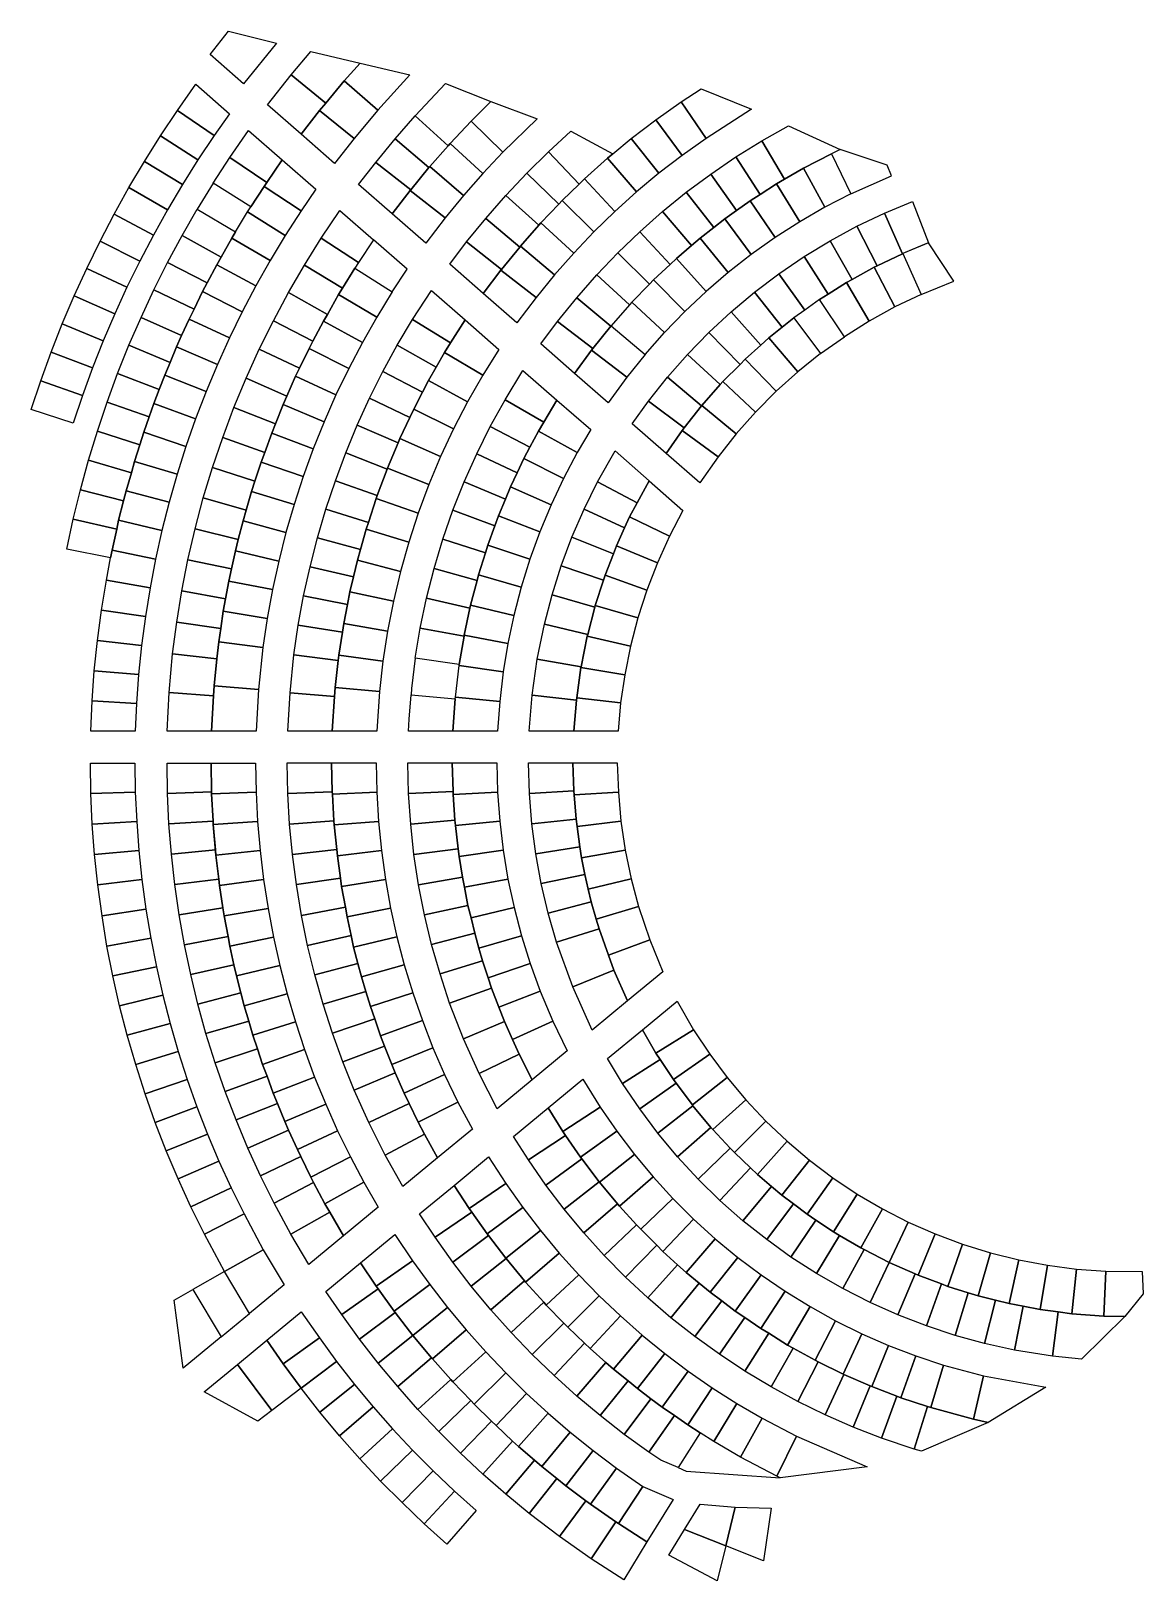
# Model space of a CAD drawing. Header units: millimetres. Extents: x -1116 to -240, y 1184 to 2405.
import ezdxf

# ---------------------------------------------------------------- set-up
doc = ezdxf.new("R2010")
doc.units = ezdxf.units.MM
doc.layers.add('Участки_зона_Ж_1_1_18_08_034001_2518', color=18, linetype='Continuous', true_color=0x000000)

msp = doc.modelspace()

# ---------------------------------------------------------------- linework, layer by layer
at = {"layer": 'Участки_зона_Ж_1_1_18_08_034001_2518'}
for points in [[(-974.7, 2386.1), (-960.1, 2404.6), (-922.5, 2395.1), (-948.3, 2363)], [(-910.8, 2370.1), (-895.3, 2388.5), (-856.6, 2379.3), (-869.1, 2365.3), (-883.6, 2347.9)], [(-929.5, 2346.5), (-910.8, 2370.1), (-883.6, 2347.9), (-888.6, 2341.9), (-903.1, 2323.4)], [(-869.1, 2365.3), (-856.6, 2379.3), (-817.4, 2370), (-842.6, 2342.3)], [(-1000.5, 2342.1), (-986, 2362.7), (-959.5, 2339.5), (-971.6, 2322.3)], [(-888.6, 2341.9), (-883.6, 2347.9), (-869.1, 2365.3), (-842.6, 2342.3), (-861.3, 2320)], [(-813.3, 2337.8), (-789.4, 2363.4), (-753.8, 2349), (-769.2, 2333.6), (-785.8, 2316), (-787.3, 2314.3)], [(-603.9, 2348.9), (-588.1, 2359.1), (-548.4, 2343.2), (-584.2, 2319.9)], [(-769.2, 2333.6), (-753.8, 2349), (-717.1, 2335.5), (-744.2, 2309.2)], [(-603, 2306.6), (-623.8, 2334.8), (-603.9, 2348.9), (-584.2, 2319.9)], [(-1013.7, 2322.2), (-1000.5, 2342.1), (-971.6, 2322.3), (-984.3, 2303.2)], [(-903.1, 2323.4), (-888.6, 2341.9), (-861.3, 2320), (-876.7, 2300.3)], [(-829.1, 2319.7), (-813.3, 2337.8), (-787.3, 2314.3), (-801.8, 2297.8), (-802.4, 2297.1)], [(-785.8, 2316), (-769.2, 2333.6), (-744.2, 2309.2), (-759.9, 2292.4)], [(-643.1, 2319.9), (-623.8, 2334.8), (-603, 2306.6), (-621.3, 2292.6)], [(-1026.4, 2301.9), (-1013.7, 2322.2), (-984.3, 2303.2), (-996.5, 2283.7)], [(-959.2, 2304.9), (-944.4, 2326.3), (-917.9, 2303.1), (-930.1, 2285.3)], [(-844.3, 2301.2), (-829.1, 2319.7), (-802.4, 2297.1), (-816.8, 2279.5)], [(-708.2, 2309.5), (-690.6, 2325.8), (-657.6, 2307.9), (-661.8, 2304.4), (-680, 2288.1), (-684.1, 2284.1)], [(-661.8, 2304.4), (-657.6, 2307.9), (-643.1, 2319.9), (-621.3, 2292.6), (-639, 2277.9)], [(-540.3, 2318.1), (-519.4, 2329.9), (-478.7, 2311.2), (-485.5, 2308), (-507.4, 2296.6), (-522.4, 2287.9)], [(-801.8, 2297.8), (-787.3, 2314.3), (-785.8, 2316), (-759.9, 2292.4), (-775.1, 2275.1)], [(-725.3, 2292.7), (-708.2, 2309.5), (-684.1, 2284.1), (-697.4, 2271.1), (-700.2, 2268.2)], [(-560.7, 2305.5), (-540.3, 2318.1), (-522.4, 2287.9), (-528.7, 2284.3), (-541.6, 2276)], [(-490.6, 2265.9), (-507.4, 2296.6), (-485.5, 2308), (-470.2, 2276.5)], [(-470.2, 2276.5), (-438.3, 2290.7), (-441.6, 2299), (-478.7, 2311.2), (-485.5, 2308)], [(-1038.6, 2281.3), (-1026.4, 2301.9), (-996.5, 2283.7), (-1008.2, 2263.9)], [(-972.3, 2284.8), (-959.2, 2304.9), (-930.1, 2285.3), (-932.2, 2282.3), (-942.7, 2266.1)], [(-932.2, 2282.3), (-930.1, 2285.3), (-917.9, 2303.1), (-891.4, 2280), (-903.1, 2263)], [(-857.8, 2283.8), (-844.3, 2301.2), (-816.8, 2279.5), (-817.1, 2279.1), (-831.4, 2260.6)], [(-817.1, 2279.1), (-816.8, 2279.5), (-802.4, 2297.1), (-801.8, 2297.8), (-775.1, 2275.1), (-789.7, 2257.4)], [(-680, 2288.1), (-661.8, 2304.4), (-639, 2277.9), (-656.1, 2262.5)], [(-580.6, 2292), (-560.7, 2305.5), (-541.6, 2276), (-549.4, 2271), (-560.2, 2263.4)], [(-528.7, 2284.3), (-522.4, 2287.9), (-507.4, 2296.6), (-490.6, 2265.9), (-510.5, 2254.4)], [(-972.3, 2284.8), (-984.9, 2264.3), (-954.7, 2246.4), (-945.2, 2262.2), (-942.7, 2266.1)], [(-741.8, 2275.2), (-725.3, 2292.7), (-700.2, 2268.2), (-714.2, 2253.5), (-715.9, 2251.6)], [(-697.4, 2271.1), (-684.1, 2284.1), (-680, 2288.1), (-656.1, 2262.5), (-672.6, 2246.5)], [(-599.8, 2277.7), (-580.6, 2292), (-560.2, 2263.4), (-569.5, 2256.8), (-578.2, 2249.9)], [(-549.4, 2271), (-541.6, 2276), (-528.7, 2284.3), (-510.5, 2254.4), (-529.8, 2242)], [(-1050.2, 2260.4), (-1038.6, 2281.3), (-1008.2, 2263.9), (-1019.4, 2243.8)], [(-945.2, 2262.2), (-942.7, 2266.1), (-932.2, 2282.3), (-903.1, 2263), (-915.5, 2243.6)], [(-831.4, 2260.6), (-817.1, 2279.1), (-789.7, 2257.4), (-804.9, 2237.5)], [(-757.6, 2257.1), (-741.8, 2275.2), (-715.9, 2251.6), (-730.3, 2235.2), (-730.9, 2234.5)], [(-714.2, 2253.5), (-700.2, 2268.2), (-697.4, 2271.1), (-672.6, 2246.5), (-688.4, 2229.8)], [(-618.5, 2262.5), (-599.8, 2277.7), (-578.2, 2249.9), (-588.9, 2241.6), (-595.7, 2235.7)], [(-569.5, 2256.8), (-560.2, 2263.4), (-549.4, 2271), (-529.8, 2242), (-548.6, 2228.7)], [(-443.8, 2261.2), (-421.7, 2270.4), (-409.1, 2237.9), (-412.4, 2236.5), (-429.2, 2229.4), (-429.6, 2229.2)], [(-1061.3, 2239.2), (-1050.2, 2260.4), (-1019.4, 2243.8), (-1030.1, 2223.4)], [(-996.8, 2243.5), (-984.9, 2264.3), (-954.7, 2246.4), (-957.6, 2241.6), (-966.1, 2226.5)], [(-957.6, 2241.6), (-954.7, 2246.4), (-945.2, 2262.2), (-915.5, 2243.6), (-927.4, 2223.9)], [(-887.3, 2241.5), (-872.5, 2263.4), (-846, 2240.2), (-857.8, 2222.4)], [(-636.4, 2246.6), (-618.5, 2262.5), (-595.7, 2235.7), (-607.6, 2225.6), (-612.6, 2220.8)], [(-449.6, 2219.6), (-465.5, 2250.9), (-443.8, 2261.2), (-429.6, 2229.2)], [(-772.8, 2238.5), (-757.6, 2257.1), (-730.9, 2234.5), (-745.2, 2216.9)], [(-730.3, 2235.2), (-715.9, 2251.6), (-714.2, 2253.5), (-688.4, 2229.8), (-703.6, 2212.6)], [(-653.7, 2230), (-636.4, 2246.6), (-612.6, 2220.8), (-625.5, 2208.7), (-628.8, 2205.2)], [(-588.9, 2241.6), (-578.2, 2249.9), (-569.5, 2256.8), (-548.6, 2228.7), (-566.7, 2214.5)], [(-486.6, 2239.5), (-465.5, 2250.9), (-449.6, 2219.6), (-451.8, 2218.6), (-469.2, 2209)], [(-1071.8, 2217.7), (-1061.3, 2239.2), (-1030.1, 2223.4), (-1040.2, 2202.8)], [(-1008.2, 2222.3), (-996.8, 2243.5), (-966.1, 2226.5), (-969.4, 2220.6), (-977, 2206.2)], [(-969.4, 2220.6), (-966.1, 2226.5), (-957.6, 2241.6), (-927.4, 2223.9), (-938.7, 2203.9)], [(-900.5, 2220.2), (-887.3, 2241.5), (-857.8, 2222.4), (-860.8, 2217.9), (-870.5, 2202.1), (-900.5, 2220.2)], [(-831.3, 2199.1), (-819.5, 2217), (-846, 2240.2), (-857.8, 2222.4), (-860.8, 2217.9)], [(-786, 2221), (-772.8, 2238.5), (-745.2, 2216.9), (-745.7, 2216.3), (-759.6, 2197.9)], [(-745.7, 2216.3), (-745.2, 2216.9), (-730.9, 2234.5), (-730.3, 2235.2), (-703.6, 2212.6), (-718.1, 2194.7)], [(-607.6, 2225.6), (-595.7, 2235.7), (-588.9, 2241.6), (-566.7, 2214.5), (-584.2, 2199.5)], [(-507.1, 2227), (-486.6, 2239.5), (-469.2, 2209), (-473.7, 2206.5), (-488.1, 2197.4)], [(-414.9, 2197.2), (-389.1, 2207.5), (-409.1, 2237.9), (-429.2, 2229.4)], [(-1018.9, 2200.9), (-1008.2, 2222.3), (-977, 2206.2), (-980.6, 2199.4), (-987.3, 2185.6)], [(-670.3, 2212.6), (-653.7, 2230), (-628.8, 2205.2), (-642.6, 2191), (-644.4, 2189)], [(-600.9, 2183.8), (-625.5, 2208.7), (-612.6, 2220.8), (-607.6, 2225.6), (-584.2, 2199.5)], [(-527, 2213.5), (-507.1, 2227), (-488.1, 2197.4), (-494.9, 2193.2), (-506.5, 2184.9)], [(-451.8, 2218.6), (-449.6, 2219.6), (-429.6, 2229.2), (-429.2, 2229.4), (-414.9, 2197.2), (-435.7, 2187.3)], [(-1081.8, 2196), (-1071.8, 2217.7), (-1040.2, 2202.8), (-1049.7, 2181.8)], [(-980.6, 2199.4), (-977, 2206.2), (-969.4, 2220.6), (-938.7, 2203.9), (-949.4, 2183.5)], [(-913.1, 2198.6), (-900.5, 2220.2), (-870.5, 2202.1), (-873.5, 2197.2), (-882.4, 2181.5)], [(-873.5, 2197.2), (-870.5, 2202.1), (-860.8, 2217.9), (-831.3, 2199.1), (-843.4, 2179.4)], [(-759.6, 2197.9), (-745.7, 2216.3), (-718.1, 2194.7), (-733.1, 2174.7)], [(-686.1, 2194.6), (-670.3, 2212.6), (-644.4, 2189), (-658.9, 2172.5), (-659.3, 2172.1)], [(-546.1, 2199), (-527, 2213.5), (-506.5, 2184.9), (-515.2, 2178.7), (-524.2, 2171.5)], [(-473.7, 2206.5), (-469.2, 2209), (-451.8, 2218.6), (-435.7, 2187.3), (-455.8, 2176.2)], [(-1029.1, 2179.1), (-1018.9, 2200.9), (-987.3, 2185.6), (-991.2, 2177.8), (-997.1, 2164.8)], [(-991.2, 2177.8), (-987.3, 2185.6), (-980.6, 2199.4), (-949.4, 2183.5), (-959.5, 2162.9)], [(-913.1, 2198.6), (-882.4, 2181.5), (-885.5, 2176.1), (-893.7, 2160.4), (-924.9, 2176.5)], [(-885.5, 2176.1), (-882.4, 2181.5), (-873.5, 2197.2), (-843.4, 2179.4), (-854.8, 2159.3)], [(-815.3, 2177.5), (-800.5, 2200.4), (-773.9, 2177.2), (-785.4, 2159)], [(-616.9, 2167.2), (-642.6, 2191), (-628.8, 2205.2), (-625.5, 2208.7), (-600.9, 2183.8)], [(-564.5, 2183.6), (-546.1, 2199), (-524.2, 2171.5), (-534.8, 2163.1), (-541.2, 2157.3)], [(-494.9, 2193.2), (-488.1, 2197.4), (-473.7, 2206.5), (-455.8, 2176.2), (-475.3, 2163.9)], [(-1091.1, 2173.9), (-1081.8, 2196), (-1049.7, 2181.8), (-1058.8, 2160.7)], [(-701.1, 2175.9), (-686.1, 2194.6), (-659.3, 2172.1), (-673.4, 2154.5)], [(-632.1, 2150), (-616.9, 2167.2), (-642.6, 2191), (-644.4, 2189), (-658.9, 2172.5)], [(-494.1, 2150.6), (-475.3, 2163.9), (-494.9, 2193.2), (-506.5, 2184.9), (-515.2, 2178.7)], [(-1099.9, 2151.7), (-1091.1, 2173.9), (-1058.8, 2160.7), (-1067.2, 2139.3)], [(-1038.6, 2157.1), (-1029.1, 2179.1), (-997.1, 2164.8), (-1001.1, 2155.9), (-1006.2, 2143.6)], [(-1001.1, 2155.9), (-997.1, 2164.8), (-991.2, 2177.8), (-959.5, 2162.9), (-969, 2141.9)], [(-924.9, 2176.5), (-893.7, 2160.4), (-896.8, 2154.6), (-904.3, 2139), (-936, 2154)], [(-896.8, 2154.6), (-893.7, 2160.4), (-885.5, 2176.1), (-854.8, 2159.3), (-865.5, 2138.8)], [(-827.3, 2157.3), (-815.3, 2177.5), (-785.4, 2159), (-790.1, 2151.5), (-796.8, 2139.9)], [(-760.1, 2133.6), (-790.1, 2151.5), (-785.4, 2159), (-773.9, 2177.2), (-747.4, 2153.9)], [(-714.2, 2158.2), (-701.1, 2175.9), (-673.4, 2154.5), (-674.3, 2153.3), (-687.7, 2135)], [(-582.1, 2167.2), (-564.5, 2183.6), (-541.2, 2157.3), (-553.4, 2146.3), (-557.5, 2142.1)], [(-534.8, 2163.1), (-524.2, 2171.5), (-515.2, 2178.7), (-494.1, 2150.6), (-512, 2136.3)], [(-674.3, 2153.3), (-673.4, 2154.5), (-659.3, 2172.1), (-658.9, 2172.5), (-632.1, 2150), (-646.5, 2132)], [(-598.8, 2150), (-582.1, 2167.2), (-557.5, 2142.1), (-571, 2128.6), (-573, 2126.2)], [(-553.4, 2146.3), (-541.2, 2157.3), (-534.8, 2163.1), (-512, 2136.3), (-529.1, 2120.9)], [(-1108.1, 2129.2), (-1099.9, 2151.7), (-1067.2, 2139.3), (-1075.1, 2117.7)], [(-1047.5, 2134.8), (-1038.6, 2157.1), (-1006.2, 2143.6), (-1010.3, 2133.7), (-1014.7, 2122.3)], [(-1010.3, 2133.7), (-1006.2, 2143.6), (-1001.1, 2155.9), (-969, 2141.9), (-977.8, 2120.7)], [(-936, 2154), (-904.3, 2139), (-907.4, 2132.7), (-914.2, 2117.2), (-946.4, 2131.2)], [(-896.8, 2154.6), (-865.5, 2138.8), (-875.6, 2118), (-907.4, 2132.7), (-904.3, 2139)], [(-838.6, 2136.6), (-827.3, 2157.3), (-796.8, 2139.9), (-802.7, 2129.4), (-807.5, 2120.3)], [(-802.7, 2129.4), (-796.8, 2139.9), (-790.1, 2151.5), (-760.1, 2133.6), (-772, 2112.7)], [(-661.2, 2111.8), (-687.7, 2135), (-674.3, 2153.3), (-646.5, 2132)], [(-614.6, 2132), (-598.8, 2150), (-573, 2126.2), (-587.5, 2109.8), (-587.7, 2109.5)], [(-838.6, 2136.6), (-807.5, 2120.3), (-814.4, 2106.9), (-817.4, 2100.4), (-849.1, 2115.6)], [(-742.4, 2114.3), (-728.4, 2137.3), (-701.7, 2114), (-712, 2096.6)], [(-545.4, 2104.6), (-529.1, 2120.9), (-553.4, 2146.3), (-557.5, 2142.1), (-571, 2128.6)], [(-1115.7, 2106.5), (-1108.1, 2129.2), (-1075.1, 2117.7), (-1082.4, 2095.9)], [(-1055.8, 2112.3), (-1047.5, 2134.8), (-1014.7, 2122.3), (-1018.9, 2111.3), (-1022.7, 2100.7)], [(-1018.9, 2111.3), (-1014.7, 2122.3), (-1010.3, 2133.7), (-977.8, 2120.7), (-986.1, 2099.2)], [(-946.4, 2131.2), (-914.2, 2117.2), (-917.2, 2110.5), (-923.3, 2095.2), (-956, 2108.1)], [(-907.4, 2132.7), (-875.6, 2118), (-884.9, 2096.9), (-917.2, 2110.5), (-914.2, 2117.2)], [(-802.7, 2129.4), (-772, 2112.7), (-783, 2091.4), (-814.4, 2106.9), (-807.5, 2120.3)], [(-629.5, 2113.1), (-614.6, 2132), (-587.7, 2109.5), (-601.5, 2092.1)], [(-587.5, 2109.8), (-573, 2126.2), (-571, 2128.6), (-545.4, 2104.6), (-560.6, 2087.3)], [(-1063.4, 2089.5), (-1055.8, 2112.3), (-1022.7, 2100.7), (-1026.9, 2088.6), (-1030, 2078.8)], [(-849.1, 2115.6), (-817.4, 2100.4), (-825.2, 2083.8), (-826.7, 2080.2), (-858.9, 2094.2)], [(-754.1, 2093.2), (-742.4, 2114.3), (-712, 2096.6), (-716.2, 2089.6), (-723, 2076.9)], [(-716.2, 2089.6), (-712, 2096.6), (-701.7, 2114), (-675, 2090.7), (-685.7, 2072.6)], [(-642.3, 2095.2), (-629.5, 2113.1), (-601.5, 2092.1), (-603, 2090.1), (-615.7, 2072)], [(-1026.9, 2088.6), (-1022.7, 2100.7), (-1018.9, 2111.3), (-986.1, 2099.2), (-993.7, 2077.5)], [(-956, 2108.1), (-923.3, 2095.2), (-926.2, 2088), (-931.7, 2072.8), (-964.8, 2084.6)], [(-917.2, 2110.5), (-884.9, 2096.9), (-893.5, 2075.5), (-926.2, 2088), (-923.3, 2095.2)], [(-814.4, 2106.9), (-783, 2091.4), (-793.2, 2069.6), (-825.2, 2083.8), (-817.4, 2100.4)], [(-603, 2090.1), (-601.5, 2092.1), (-587.7, 2109.5), (-587.5, 2109.8), (-560.6, 2087.3), (-574.8, 2069.3)], [(-1070.4, 2066.6), (-1063.4, 2089.5), (-1030, 2078.8), (-1034.2, 2065.7), (-1036.7, 2056.8)], [(-1034.2, 2065.7), (-1030, 2078.8), (-1026.9, 2088.6), (-993.7, 2077.5), (-1000.7, 2055.6)], [(-926.2, 2088), (-893.5, 2075.5), (-901.4, 2053.8), (-934.5, 2065.2), (-931.7, 2072.8)], [(-858.9, 2094.2), (-826.7, 2080.2), (-835, 2060.4), (-835.3, 2059.6), (-867.9, 2072.5)], [(-764.8, 2071.6), (-754.1, 2093.2), (-723, 2076.9), (-727.7, 2067.9), (-733, 2056.6)], [(-727.7, 2067.9), (-723, 2076.9), (-716.2, 2089.6), (-685.7, 2072.6), (-696.4, 2052.2)], [(-615.7, 2072), (-603, 2090.1), (-574.8, 2069.3), (-589.2, 2048.8)], [(-964.8, 2084.6), (-931.7, 2072.8), (-934.5, 2065.2), (-939.4, 2050.2), (-972.8, 2060.9)], [(-825.2, 2083.8), (-793.2, 2069.6), (-802.5, 2047.5), (-835, 2060.4), (-826.7, 2080.2)], [(-1076.7, 2043.4), (-1070.4, 2066.6), (-1036.7, 2056.8), (-1040.8, 2042.6), (-1042.8, 2034.6)], [(-1040.8, 2042.6), (-1036.7, 2056.8), (-1034.2, 2065.7), (-1000.7, 2055.6), (-1007, 2033.5)], [(-934.5, 2065.2), (-901.4, 2053.8), (-908.6, 2031.8), (-942, 2042.1), (-939.4, 2050.2)], [(-867.9, 2072.5), (-835.3, 2059.6), (-843.1, 2038.8), (-876.1, 2050.4)], [(-764.8, 2071.6), (-733, 2056.6), (-738.2, 2045.6), (-742.2, 2036), (-774.6, 2049.6)], [(-738.2, 2045.6), (-733, 2056.6), (-727.7, 2067.9), (-696.4, 2052.2), (-706.2, 2031.4)], [(-669.7, 2049.6), (-655.9, 2074), (-629.1, 2050.5), (-638.5, 2033.1)], [(-972.8, 2060.9), (-939.4, 2050.2), (-942, 2042.1), (-946.3, 2027.4), (-980.1, 2036.9)], [(-835, 2060.4), (-802.5, 2047.5), (-810.9, 2025), (-843.9, 2036.6), (-843.1, 2038.8), (-835.3, 2059.6)], [(-1082.4, 2020.1), (-1076.7, 2043.4), (-1042.8, 2034.6), (-1046.7, 2019.3), (-1048.2, 2012.3)], [(-1046.7, 2019.3), (-1042.8, 2034.6), (-1040.8, 2042.6), (-1007, 2033.5), (-1012.6, 2011.2)], [(-942, 2042.1), (-908.6, 2031.8), (-915, 2009.6), (-948.8, 2018.8), (-946.3, 2027.4)], [(-876.1, 2050.4), (-843.1, 2038.8), (-843.9, 2036.6), (-850.1, 2017.6), (-883.5, 2028.1)], [(-774.6, 2049.6), (-742.2, 2036), (-747.7, 2022.9), (-750.6, 2015), (-783.5, 2027.2)], [(-747.7, 2022.9), (-742.2, 2036), (-738.2, 2045.6), (-706.2, 2031.4), (-715.1, 2010.2)], [(-680.3, 2028), (-669.7, 2049.6), (-638.5, 2033.1), (-644.4, 2022.1), (-648.4, 2013.3)], [(-613, 2006.7), (-644.4, 2022.1), (-638.5, 2033.1), (-629.1, 2050.5), (-602.4, 2027.1)], [(-980.1, 2036.9), (-946.3, 2027.4), (-948.8, 2018.8), (-952.5, 2004.3), (-986.5, 2012.7)], [(-883.5, 2028.1), (-850.1, 2017.6), (-851.8, 2012.4), (-856.3, 1996.3), (-890.2, 2005.6)], [(-843.9, 2036.6), (-810.9, 2025), (-818.3, 2002.2), (-851.8, 2012.4), (-850.1, 2017.6)], [(-783.5, 2027.2), (-750.6, 2015), (-756.1, 1999.7), (-758, 1993.7), (-791.4, 2004.5)], [(-689.8, 2006), (-680.3, 2028), (-648.4, 2013.3), (-654.7, 1999.3), (-657.2, 1992.9)], [(-1087.5, 1996.6), (-1082.4, 2020.1), (-1048.2, 2012.3), (-1051.9, 1995.9), (-1053.1, 1989.8)], [(-1051.9, 1995.9), (-1048.2, 2012.3), (-1046.7, 2019.3), (-1012.6, 2011.2), (-1017.6, 1988.8)], [(-948.8, 2018.8), (-915, 2009.6), (-920.7, 1987.2), (-954.7, 1995.3), (-952.5, 2004.3)], [(-756.1, 1999.7), (-750.6, 2015), (-747.7, 2022.9), (-715.1, 2010.2), (-722.9, 1988.6)], [(-622.5, 1985.7), (-654.7, 1999.3), (-648.4, 2013.3), (-644.4, 2022.1), (-613, 2006.7)], [(-986.5, 2012.7), (-952.5, 2004.3), (-954.7, 1995.3), (-957.9, 1981), (-992.2, 1988.3)], [(-890.2, 2005.6), (-856.3, 1996.3), (-858.7, 1987.9), (-861.9, 1974.7), (-896, 1982.8)], [(-851.8, 2012.4), (-818.3, 2002.2), (-824.8, 1979.1), (-858.7, 1987.9), (-856.3, 1996.3)], [(-791.4, 2004.5), (-758, 1993.7), (-763.4, 1976.3), (-764.5, 1972), (-798.3, 1981.4)], [(-698.2, 1983.5), (-689.8, 2006), (-657.2, 1992.9), (-663.8, 1976), (-665, 1972.1)], [(-1056.4, 1972.3), (-1053.1, 1989.8), (-1051.9, 1995.9), (-1017.6, 1988.8), (-1022, 1966.2)], [(-954.7, 1995.3), (-920.7, 1987.2), (-925.6, 1964.7), (-959.9, 1971.5), (-957.9, 1981)], [(-763.4, 1976.3), (-758, 1993.7), (-756.1, 1999.7), (-722.9, 1988.6), (-729.8, 1966.6)], [(-622.5, 1985.7), (-630.8, 1964.3), (-663.8, 1976), (-657.2, 1992.9), (-654.7, 1999.3)], [(-992.2, 1988.3), (-957.9, 1981), (-959.9, 1971.5), (-962.5, 1957.6), (-997, 1963.8)], [(-896, 1982.8), (-861.9, 1974.7), (-864.6, 1963.1), (-866.6, 1952.9), (-901.1, 1959.8)], [(-858.7, 1987.9), (-824.8, 1979.1), (-830.4, 1955.7), (-864.6, 1963.1), (-861.9, 1974.7)], [(-798.3, 1981.4), (-764.5, 1972), (-769.6, 1952.4), (-770.1, 1950.1), (-804.3, 1958.1)], [(-705.5, 1960.6), (-698.2, 1983.5), (-665, 1972.1), (-671.5, 1952.2), (-671.8, 1950.9)], [(-1060.3, 1948.6), (-1056.4, 1972.3), (-1022, 1966.2), (-1025.7, 1943.5)], [(-959.9, 1971.5), (-925.6, 1964.7), (-929.7, 1941.9), (-964.3, 1947.7), (-962.5, 1957.6)], [(-769.6, 1952.4), (-764.5, 1972), (-763.4, 1976.3), (-729.8, 1966.6), (-735.6, 1944.3)], [(-630.8, 1964.3), (-637.9, 1942.4), (-671.5, 1952.2), (-665, 1972.1), (-663.8, 1976)], [(-997, 1963.8), (-962.5, 1957.6), (-964.3, 1947.7), (-966.3, 1934), (-1001, 1939)], [(-901.1, 1959.8), (-866.6, 1952.9), (-869.5, 1938.1), (-870.6, 1931.1), (-905.3, 1936.7)], [(-864.6, 1963.1), (-830.4, 1955.7), (-835, 1932.1), (-869.5, 1938.1), (-866.6, 1952.9)], [(-804.3, 1958.1), (-770.1, 1950.1), (-774.7, 1928.9), (-774.8, 1928), (-809.2, 1934.5)], [(-711.5, 1937.4), (-705.5, 1960.6), (-671.8, 1950.9), (-677.4, 1929.4)], [(-1063.4, 1924.7), (-1060.3, 1948.6), (-1025.7, 1943.5), (-1028.7, 1920.7)], [(-964.3, 1947.7), (-929.7, 1941.9), (-933.1, 1919.1), (-967.8, 1923.7), (-966.3, 1934)], [(-774.7, 1928.9), (-770.1, 1950.1), (-769.6, 1952.4), (-735.6, 1944.3), (-740.3, 1922.3)], [(-677.8, 1928), (-677.4, 1929.4), (-671.8, 1950.9), (-671.5, 1952.2), (-637.9, 1942.4), (-643.7, 1920.2)], [(-1001, 1939), (-966.3, 1934), (-967.8, 1923.7), (-969.3, 1910.3), (-1004.2, 1914.2)], [(-905.3, 1936.7), (-870.6, 1931.1), (-873.4, 1913.1), (-873.9, 1909), (-908.7, 1913.4)], [(-869.5, 1938.1), (-835, 1932.1), (-838.7, 1908.4), (-873.4, 1913.1), (-870.6, 1931.1)], [(-809.2, 1934.5), (-774.8, 1928), (-778.5, 1905.7), (-813.2, 1910.7)], [(-778.6, 1905.1), (-778.5, 1905.7), (-774.8, 1928), (-774.7, 1928.9), (-740.3, 1922.3), (-744, 1900.1)], [(-717.1, 1910), (-711.5, 1937.4), (-677.4, 1929.4), (-677.8, 1928), (-682.6, 1904)], [(-1065.9, 1900.8), (-1063.4, 1924.7), (-1028.7, 1920.7), (-1031, 1897.8)], [(-967.8, 1923.7), (-933.1, 1919.1), (-936.6, 1886.2), (-971.5, 1889.1), (-969.3, 1910.3)], [(-643.7, 1920.2), (-648.3, 1897.6), (-682.7, 1903.5), (-682.6, 1904), (-677.8, 1928)], [(-1004.2, 1914.2), (-969.3, 1910.3), (-971.5, 1889.1), (-972, 1881.2), (-1007, 1883.7)], [(-908.7, 1913.4), (-873.9, 1909), (-876.3, 1887.7), (-876.8, 1880.5), (-911.7, 1883.4)], [(-873.4, 1913.1), (-838.7, 1908.4), (-841.4, 1884.5), (-876.3, 1887.7), (-873.9, 1909)], [(-813.2, 1910.7), (-816.1, 1886.8), (-816.5, 1882), (-781.7, 1878.8), (-781.6, 1880), (-778.6, 1905.1), (-778.5, 1905.7)], [(-781.6, 1880), (-778.6, 1905.1), (-744, 1900.1), (-746.7, 1876.7)], [(-721.1, 1881.7), (-717.1, 1910), (-682.6, 1904), (-682.7, 1903.5), (-686.1, 1879.4), (-686.3, 1877.8)], [(-1067.6, 1877.2), (-1065.9, 1900.8), (-1031, 1897.8), (-1032.6, 1875.1)], [(-648.3, 1897.6), (-651.5, 1875.5), (-686.1, 1879.4), (-682.7, 1903.5)], [(-1007, 1883.7), (-972, 1881.2), (-973.6, 1853.2), (-1008.5, 1853.2)], [(-971.5, 1889.1), (-936.6, 1886.2), (-938.5, 1853.2), (-973.6, 1853.2), (-972, 1881.2)], [(-911.7, 1883.4), (-876.8, 1880.5), (-878.5, 1853.2), (-913.5, 1853.2)], [(-876.3, 1887.7), (-841.4, 1884.5), (-843.4, 1853.2), (-878.5, 1853.2), (-876.8, 1880.5)], [(-816.5, 1882), (-781.7, 1878.8), (-783.5, 1853.2), (-818.4, 1853.2), (-818, 1862.8)], [(-783.5, 1853.2), (-781.7, 1878.8), (-781.6, 1880), (-746.7, 1876.7), (-748.4, 1853.2)], [(-723.4, 1853.2), (-721.1, 1881.7), (-686.3, 1877.8), (-688.3, 1853.2)], [(-1068.6, 1853.2), (-1067.6, 1877.2), (-1032.6, 1875.1), (-1033.6, 1853.2)], [(-686.1, 1879.4), (-651.5, 1875.5), (-653.4, 1853.2), (-688.3, 1853.2), (-686.3, 1877.8)], [(-1068.6, 1804.1), (-1069, 1828.2), (-1034, 1828.2), (-1033.6, 1805.2)], [(-1008.2, 1804.2), (-1008.5, 1828.2), (-974, 1828.2), (-973.5, 1805.4)], [(-973.5, 1803.9), (-973.5, 1805.4), (-974, 1828.2), (-939, 1828.2), (-938.5, 1805.2)], [(-913.5, 1804.1), (-914, 1828.3), (-879, 1828.3), (-878.5, 1805.4)], [(-878.4, 1803.7), (-878.5, 1805.4), (-879, 1828.3), (-844, 1828.3), (-843.5, 1805.2)], [(-818.4, 1804.1), (-819, 1828.3), (-784, 1828.4), (-783.4, 1805.7)], [(-783.3, 1803.5), (-783.4, 1805.7), (-784, 1828.4), (-749, 1828.4), (-748.4, 1805.2)], [(-723.3, 1804.3), (-724, 1828.4), (-689, 1828.4), (-688.3, 1806.2)], [(-688.1, 1803.1), (-688.3, 1806.2), (-689, 1828.4), (-654.1, 1828.4), (-653.3, 1805.2)], [(-1067.5, 1780.1), (-1068.6, 1804.1), (-1033.6, 1805.2), (-1032.5, 1782.2)], [(-1007.1, 1780.2), (-1008.2, 1804.2), (-973.5, 1805.4), (-973.5, 1803.9), (-972.4, 1782.5)], [(-972.2, 1779.8), (-972.4, 1782.5), (-973.5, 1803.9), (-938.5, 1805.2), (-937.3, 1782.2)], [(-912.1, 1780.1), (-913.5, 1804.1), (-878.5, 1805.4), (-878.4, 1803.7), (-877.2, 1782.7)], [(-877, 1779.4), (-877.2, 1782.7), (-878.4, 1803.7), (-843.5, 1805.2), (-842.1, 1782.2)], [(-816.8, 1780.1), (-818.4, 1804.1), (-783.4, 1805.7), (-783.3, 1803.5), (-781.9, 1783.1), (-816.8, 1780.1)], [(-781.5, 1779), (-781.9, 1783.1), (-783.3, 1803.5), (-748.4, 1805.2), (-746.7, 1782.3)], [(-721.4, 1780.4), (-723.3, 1804.3), (-688.3, 1806.2), (-688.1, 1803.1), (-686.6, 1784.1)], [(-685.8, 1778.2), (-686.6, 1784.1), (-688.1, 1803.1), (-653.3, 1805.2), (-651.3, 1782.3)], [(-1065.7, 1756.1), (-1067.5, 1780.1), (-1032.5, 1782.2), (-1030.8, 1759.3)], [(-1005.2, 1756.3), (-1007.1, 1780.2), (-972.4, 1782.5), (-972.2, 1779.8), (-970.5, 1759.7)], [(-970.2, 1755.7), (-972.2, 1779.8), (-937.3, 1782.2), (-935.4, 1759.3)], [(-909.9, 1756.2), (-912.1, 1780.1), (-877.2, 1782.7), (-877, 1779.4), (-875, 1760.1)], [(-877, 1779.4), (-842.1, 1782.2), (-839.8, 1759.3), (-874.5, 1755.2), (-875, 1760.1)], [(-816.8, 1780.1), (-781.9, 1783.1), (-781.5, 1779), (-779.5, 1760.6), (-814.2, 1756.1)], [(-781.5, 1779), (-746.7, 1782.3), (-744, 1759.5), (-778.5, 1754.5), (-779.5, 1760.6)], [(-721.4, 1780.4), (-686.6, 1784.1), (-685.8, 1778.2), (-683.7, 1762.1), (-718.3, 1756.7)], [(-682.2, 1753.5), (-683.7, 1762.1), (-685.8, 1778.2), (-651.3, 1782.3), (-647.9, 1759.6)], [(-1063.1, 1732.2), (-1065.7, 1756.1), (-1030.8, 1759.3), (-1028.4, 1736.4)], [(-1002.5, 1732.4), (-1005.2, 1756.3), (-970.5, 1759.7), (-970.2, 1755.7), (-967.9, 1736.8)], [(-967.3, 1731.7), (-967.9, 1736.8), (-970.2, 1755.7), (-935.4, 1759.3), (-932.6, 1736.5)], [(-906.8, 1732.4), (-909.9, 1756.2), (-875, 1760.1), (-874.5, 1755.2), (-872.1, 1737.6)], [(-871.2, 1731), (-872.1, 1737.6), (-874.5, 1755.2), (-839.8, 1759.3), (-836.6, 1736.5)], [(-814.2, 1756.1), (-779.5, 1760.6), (-778.5, 1754.5), (-776.1, 1738.3), (-810.6, 1732.3)], [(-778.5, 1754.5), (-744, 1759.5), (-740.2, 1736.8), (-774.5, 1730.3), (-776.1, 1738.3)], [(-714, 1733.2), (-718.3, 1756.7), (-683.7, 1762.1), (-682.2, 1753.5), (-679.8, 1740.4)], [(-682.2, 1753.5), (-647.9, 1759.6), (-643.2, 1736.9), (-677.1, 1728.9), (-679.8, 1740.4)], [(-1059.8, 1707.8), (-1063.1, 1732.2), (-1028.4, 1736.4), (-1025.2, 1713)], [(-999.1, 1708.7), (-1002.5, 1732.4), (-967.9, 1736.8), (-967.3, 1731.7), (-964.6, 1714.2)], [(-963.6, 1707.8), (-964.6, 1714.2), (-967.3, 1731.7), (-932.6, 1736.5), (-929.1, 1713.7)], [(-902.7, 1708.1), (-906.8, 1732.4), (-872.1, 1737.6), (-871.2, 1731), (-868.2, 1714.6)], [(-866.9, 1707.1), (-868.2, 1714.6), (-871.2, 1731), (-836.6, 1736.5), (-832.6, 1713.9)], [(-810.6, 1732.3), (-776.1, 1738.3), (-774.5, 1730.3), (-771.7, 1716.1), (-805.9, 1708.7)], [(-774.5, 1730.3), (-740.2, 1736.8), (-735.4, 1714.3), (-769.3, 1706.2), (-771.7, 1716.1)], [(-708.5, 1709.9), (-714, 1733.2), (-679.8, 1740.4), (-677.1, 1728.9), (-674.7, 1718.8)], [(-677.1, 1728.9), (-643.2, 1736.9), (-637.4, 1715.1), (-670.7, 1705.2), (-674.7, 1718.8)], [(-1055.9, 1684.1), (-1059.8, 1707.8), (-1025.2, 1713), (-1021.5, 1690.3)], [(-994.9, 1685), (-999.1, 1708.7), (-964.6, 1714.2), (-963.6, 1707.8), (-960.6, 1691.7)], [(-959.1, 1684.1), (-960.6, 1691.7), (-963.6, 1707.8), (-929.1, 1713.7), (-924.9, 1691.1)], [(-897.9, 1684.6), (-902.7, 1708.1), (-868.2, 1714.6), (-866.9, 1707.1), (-863.6, 1692.3)], [(-861.7, 1683.3), (-863.6, 1692.3), (-866.9, 1707.1), (-832.6, 1713.9), (-827.6, 1691.4)], [(-805.9, 1708.7), (-771.7, 1716.1), (-769.3, 1706.2), (-766.4, 1694.1), (-800.3, 1685.2)], [(-769.3, 1706.2), (-735.4, 1714.3), (-729.6, 1692.1), (-763.1, 1682.5), (-766.4, 1694.1)], [(-701.9, 1687), (-708.5, 1709.9), (-674.7, 1718.8), (-670.7, 1705.2), (-668.5, 1697.6)], [(-670.7, 1705.2), (-637.4, 1715.1), (-628.6, 1688.9), (-661, 1676.8), (-668.5, 1697.6)], [(-689.1, 1651.9), (-701.9, 1687), (-668.5, 1697.6), (-661, 1676.8), (-656.8, 1665.1)], [(-1051.3, 1660.5), (-1055.9, 1684.1), (-1021.5, 1690.3), (-1017, 1667.7)], [(-990, 1661.6), (-994.9, 1685), (-960.6, 1691.7), (-959.1, 1684.1), (-955.9, 1669.3)], [(-953.9, 1660.5), (-955.9, 1669.3), (-959.1, 1684.1), (-924.9, 1691.1), (-919.9, 1668.7)], [(-897.9, 1684.6), (-863.6, 1692.3), (-861.7, 1683.3), (-858.3, 1670.2), (-892.2, 1661.3)], [(-855.5, 1659.7), (-858.3, 1670.2), (-861.7, 1683.3), (-827.6, 1691.4), (-821.8, 1669.2)], [(-800.3, 1685.2), (-766.4, 1694.1), (-763.1, 1682.5), (-760.2, 1672.4), (-793.7, 1662.1)], [(-763.1, 1682.5), (-729.6, 1692.1), (-722.7, 1670.2), (-755.8, 1659), (-760.2, 1672.4)], [(-661, 1676.8), (-628.6, 1688.9), (-618.3, 1663.8), (-646.1, 1640.8), (-656.8, 1665.1)], [(-793.7, 1662.1), (-760.2, 1672.4), (-755.8, 1659), (-753.1, 1651), (-786.1, 1639.2)], [(-1046, 1637.1), (-1051.3, 1660.5), (-1017, 1667.7), (-1011.9, 1645.3)], [(-984.4, 1638.2), (-990, 1661.6), (-955.9, 1669.3), (-953.9, 1660.5), (-950.4, 1647.1)], [(-947.8, 1637.1), (-950.4, 1647.1), (-953.9, 1660.5), (-919.9, 1668.7), (-914.1, 1646.4)], [(-892.2, 1661.3), (-858.3, 1670.2), (-855.5, 1659.7), (-852.1, 1648.4), (-885.7, 1638.2)], [(-848.5, 1636.4), (-852.1, 1648.4), (-855.5, 1659.7), (-821.8, 1669.2), (-815.2, 1647.2)], [(-755.8, 1659), (-722.7, 1670.2), (-714.8, 1648.6), (-747.3, 1635.9), (-753.1, 1651)], [(-689.1, 1651.9), (-656.8, 1665.1), (-646.1, 1640.8), (-673.8, 1617.9)], [(-878.3, 1615.4), (-885.7, 1638.2), (-852.1, 1648.4), (-848.5, 1636.4), (-845.1, 1626.7)], [(-786.1, 1639.2), (-753.1, 1651), (-747.3, 1635.9), (-742.9, 1624.6), (-775.2, 1611.1)], [(-736.5, 1610.5), (-742.9, 1624.6), (-747.3, 1635.9), (-714.8, 1648.6), (-704.8, 1624.8)], [(-1040, 1613.8), (-1046, 1637.1), (-1011.9, 1645.3), (-1006.2, 1623)], [(-978, 1615.1), (-984.4, 1638.2), (-950.4, 1647.1), (-947.8, 1637.1), (-944.3, 1625)], [(-941, 1613.9), (-944.3, 1625), (-947.8, 1637.1), (-914.1, 1646.4), (-907.6, 1624.3)], [(-840.5, 1613.4), (-845.1, 1626.7), (-848.5, 1636.4), (-815.2, 1647.2), (-807.6, 1625.4)], [(-623.7, 1599.8), (-634.4, 1618), (-607, 1640.7), (-594, 1618.2)], [(-970.8, 1592.2), (-978, 1615.1), (-944.3, 1625), (-941, 1613.9), (-937.4, 1603.2)], [(-933.4, 1590.9), (-937.4, 1603.2), (-941, 1613.9), (-907.6, 1624.3), (-900.3, 1602.5)], [(-878.3, 1615.4), (-845.1, 1626.7), (-840.5, 1613.4), (-837.4, 1605.3), (-870.2, 1592.8)], [(-840.5, 1613.4), (-807.6, 1625.4), (-799.3, 1604), (-831.7, 1590.7), (-837.4, 1605.3)], [(-775.2, 1611.1), (-742.9, 1624.6), (-736.5, 1610.5), (-731.3, 1598.8), (-762.8, 1583.6)], [(-731.3, 1598.8), (-736.5, 1610.5), (-704.8, 1624.8), (-693.6, 1601.5), (-721.1, 1578.8)], [(-1033.3, 1590.7), (-1040, 1613.8), (-1006.2, 1623), (-999.8, 1601)], [(-649.9, 1575.7), (-661.8, 1595.4), (-634.4, 1618), (-623.7, 1599.8), (-620.3, 1594.6)], [(-610, 1578.9), (-620.3, 1594.6), (-623.7, 1599.8), (-594, 1618.2), (-581.3, 1599)], [(-1025.9, 1567.8), (-1033.3, 1590.7), (-999.8, 1601), (-992.7, 1579.1)], [(-962.9, 1569.5), (-970.8, 1592.2), (-937.4, 1603.2), (-933.4, 1590.9), (-929.9, 1581.6)], [(-925, 1568.3), (-929.9, 1581.6), (-933.4, 1590.9), (-900.3, 1602.5), (-892.4, 1580.9)], [(-861.2, 1570.5), (-870.2, 1592.8), (-837.4, 1605.3), (-831.7, 1590.7), (-828.9, 1584.3)], [(-821.9, 1568.3), (-828.9, 1584.3), (-831.7, 1590.7), (-799.3, 1604), (-790.1, 1582.9)], [(-595, 1558.9), (-607.9, 1576.2), (-610, 1578.9), (-581.3, 1599), (-567.6, 1580.5)], [(-762.8, 1583.6), (-731.3, 1598.8), (-721.1, 1578.8), (-748.6, 1556)], [(-649.9, 1575.7), (-620.3, 1594.6), (-610, 1578.9), (-607.9, 1576.2), (-636.5, 1555.8)], [(-1017.9, 1545.2), (-1025.9, 1567.8), (-992.7, 1579.1), (-985.1, 1557.4)], [(-954.3, 1547.1), (-962.9, 1569.5), (-929.9, 1581.6), (-925, 1568.3), (-921.7, 1560.2)], [(-915.9, 1545.9), (-921.7, 1560.2), (-925, 1568.3), (-892.4, 1580.9), (-883.7, 1559.6)], [(-849.7, 1545), (-861.2, 1570.5), (-828.9, 1584.3), (-821.9, 1568.3), (-818, 1560.1)], [(-810.8, 1545.3), (-818, 1560.1), (-821.9, 1568.3), (-790.1, 1582.9), (-779.6, 1561.1)], [(-696.9, 1537.9), (-708.6, 1556.7), (-681.3, 1579.2), (-667.7, 1557.1)], [(-622.1, 1536.6), (-636.5, 1555.8), (-607.9, 1576.2), (-595, 1558.9), (-594.6, 1558.3)], [(-579, 1539.6), (-580.4, 1541.3), (-594.6, 1558.3), (-595, 1558.9), (-567.6, 1580.5), (-552.8, 1562.9)], [(-561.9, 1521.4), (-565.2, 1525), (-579, 1539.6), (-552.8, 1562.9), (-537.1, 1546.1)], [(-1009.2, 1522.8), (-1017.9, 1545.2), (-985.1, 1557.4), (-976.7, 1535.9)], [(-945, 1525), (-954.3, 1547.1), (-921.7, 1560.2), (-915.9, 1545.9), (-912.9, 1539.1)], [(-906, 1523.8), (-912.9, 1539.1), (-915.9, 1545.9), (-883.7, 1559.6), (-874.3, 1538.6)], [(-836.9, 1519.5), (-849.7, 1545), (-818, 1560.1), (-810.8, 1545.3), (-805.8, 1536)], [(-795.6, 1517.2), (-805.8, 1536), (-810.8, 1545.3), (-779.6, 1561.1), (-768.2, 1539.8)], [(-724.1, 1515.6), (-735.9, 1534.1), (-708.6, 1556.7), (-696.9, 1537.9), (-694.9, 1535)], [(-683, 1517.7), (-694.9, 1535), (-696.9, 1537.9), (-667.7, 1557.1), (-654.6, 1538.2)], [(-606.7, 1518.2), (-622.1, 1536.6), (-594.6, 1558.3), (-580.4, 1541.3)], [(-935, 1503.2), (-945, 1525), (-912.9, 1539.1), (-906, 1523.8), (-903.3, 1518.3)], [(-895.4, 1502.1), (-903.3, 1518.3), (-906, 1523.8), (-874.3, 1538.6), (-864.2, 1518)], [(-668.1, 1498.1), (-668.4, 1498.5), (-682.1, 1516.5), (-683, 1517.7), (-654.6, 1538.2), (-640.7, 1519.9)], [(-590.4, 1500.5), (-606.7, 1518.2), (-580.4, 1541.3), (-579, 1539.6), (-565.2, 1525)], [(-543.8, 1504.2), (-549.3, 1509.5), (-561.9, 1521.4), (-537.1, 1546.1), (-520.4, 1530.3)], [(-999.8, 1500.7), (-1009.2, 1522.8), (-976.7, 1535.9), (-967.8, 1514.7)], [(-823, 1494.6), (-836.9, 1519.5), (-805.8, 1536), (-795.6, 1517.2)], [(-710.4, 1495.9), (-724.1, 1515.6), (-694.9, 1535), (-683, 1517.7), (-682.1, 1516.5)], [(-524.7, 1488), (-532.7, 1494.8), (-543.8, 1504.2), (-520.4, 1530.3), (-502.8, 1515.4)], [(-989.8, 1478.8), (-999.8, 1500.7), (-967.8, 1514.7), (-958.2, 1493.8)], [(-924.3, 1481.7), (-935, 1503.2), (-903.3, 1518.3), (-895.4, 1502.1), (-893.2, 1497.8)], [(-884.3, 1481.2), (-893.2, 1497.8), (-895.4, 1502.1), (-864.2, 1518), (-853.7, 1498)], [(-782.6, 1495.5), (-755.4, 1518), (-741.8, 1497.1), (-770.7, 1477.4)], [(-695.9, 1476.8), (-710.4, 1495.9), (-682.1, 1516.5), (-668.4, 1498.5)], [(-652.3, 1479.2), (-654, 1481.2), (-668.1, 1498.1), (-640.7, 1519.9), (-626, 1502.2)], [(-590.4, 1500.5), (-565.2, 1525), (-561.9, 1521.4), (-549.3, 1509.5), (-573.3, 1483.7)], [(-504.7, 1473), (-515.3, 1481), (-524.7, 1488), (-502.8, 1515.4), (-484.4, 1501.6)], [(-635.7, 1461), (-638.9, 1464.5), (-652.3, 1479.2), (-626, 1502.2), (-610.4, 1485.2)], [(-549.3, 1509.5), (-543.8, 1504.2), (-532.7, 1494.8), (-555.3, 1467.8), (-573.3, 1483.7)], [(-484.4, 1501.6), (-465.3, 1488.8), (-483.9, 1459.1), (-497.7, 1468.3), (-504.7, 1473)], [(-979.2, 1457.3), (-989.8, 1478.8), (-958.2, 1493.8), (-948, 1473.2)], [(-911.1, 1457.3), (-924.3, 1481.7), (-893.2, 1497.8), (-884.3, 1481.2), (-880.5, 1474.6)], [(-869.8, 1455.9), (-880.5, 1474.6), (-884.3, 1481.2), (-853.7, 1498), (-842.5, 1478.5)], [(-797.6, 1454.7), (-809.8, 1473.1), (-782.6, 1495.5), (-770.7, 1477.4), (-768.7, 1474.6)], [(-770.7, 1477.4), (-741.8, 1497.1), (-728.5, 1478.3), (-756.7, 1457.5), (-768.7, 1474.6)], [(-680.5, 1458.3), (-695.9, 1476.8), (-668.4, 1498.5), (-668.1, 1498.1), (-654, 1481.2)], [(-536.5, 1452.9), (-555.3, 1467.8), (-532.7, 1494.8), (-524.7, 1488), (-515.3, 1481)], [(-756.7, 1457.5), (-728.5, 1478.3), (-714.5, 1460), (-741.8, 1438.2), (-755.6, 1456.1)], [(-664.4, 1440.5), (-680.5, 1458.3), (-654, 1481.2), (-652.3, 1479.2), (-638.9, 1464.5)], [(-610.4, 1485.2), (-594.1, 1469), (-618.2, 1443.6), (-623.1, 1448.5), (-635.7, 1461)], [(-517.5, 1439.2), (-536.5, 1452.9), (-515.3, 1481), (-504.7, 1473), (-497.7, 1468.3)], [(-465.3, 1488.8), (-445.4, 1477.2), (-462.4, 1446.4), (-479.1, 1456.2), (-483.9, 1459.1)], [(-445.4, 1477.2), (-425, 1466.7), (-440.1, 1435), (-459.8, 1445.1), (-462.4, 1446.4)], [(-963.3, 1427.7), (-979.2, 1457.3), (-948, 1473.2), (-932.8, 1444.9)], [(-911.1, 1457.3), (-880.5, 1474.6), (-869.8, 1455.9), (-897, 1433.4)], [(-783.7, 1435.2), (-797.6, 1454.7), (-768.7, 1474.6), (-756.7, 1457.5), (-755.6, 1456.1)], [(-594.1, 1469), (-577.1, 1453.6), (-600, 1427.1), (-606.6, 1433.1), (-618.2, 1443.6)], [(-517.5, 1439.2), (-497.7, 1468.3), (-483.9, 1459.1), (-479.1, 1456.2), (-497.3, 1426.2)], [(-425, 1466.7), (-403.9, 1457.4), (-417.2, 1424.9), (-419.7, 1425.9), (-440, 1435), (-440.1, 1435)], [(-844, 1416.2), (-856.4, 1434.6), (-829.2, 1457), (-815.3, 1436.3)], [(-783.7, 1435.2), (-755.6, 1456.1), (-741.8, 1438.2), (-741.7, 1438), (-769.1, 1416.2)], [(-714.5, 1460), (-699.8, 1442.3), (-726.3, 1419.4), (-727.2, 1420.5), (-741.7, 1438), (-741.8, 1438.2)], [(-647.6, 1423.4), (-664.4, 1440.5), (-638.9, 1464.5), (-635.7, 1461), (-623.1, 1448.5)], [(-577.1, 1453.6), (-559.3, 1438.9), (-581, 1411.4), (-589.6, 1418.5), (-600, 1427.1)], [(-476.5, 1414.3), (-497.3, 1426.2), (-479.1, 1456.2), (-462.4, 1446.4), (-459.8, 1445.1)], [(-403.9, 1457.4), (-382.4, 1449.3), (-393.8, 1416), (-399, 1418), (-417.2, 1424.9)], [(-943.7, 1394.8), (-963.3, 1427.7), (-932.8, 1444.9), (-916.5, 1417.3)], [(-699.8, 1442.3), (-684.4, 1425.2), (-710, 1401.3), (-712, 1403.6), (-726.3, 1419.4)], [(-630.1, 1407), (-647.6, 1423.4), (-623.1, 1448.5), (-618.2, 1443.6), (-606.6, 1433.1)], [(-476.5, 1414.3), (-459.8, 1445.1), (-440.1, 1435), (-440, 1435), (-455.1, 1403.4)], [(-382.4, 1449.3), (-360.4, 1442.5), (-370, 1408.6), (-377.9, 1411.1), (-393.8, 1416)], [(-360.4, 1442.5), (-338.1, 1436.9), (-345.7, 1402.5), (-356.4, 1405.2), (-370, 1408.6)], [(-883.5, 1412.1), (-856.4, 1434.6), (-844, 1416.2), (-842.4, 1414.1), (-871.1, 1394)], [(-844, 1416.2), (-815.3, 1436.3), (-801.8, 1417.6), (-829.8, 1396.6), (-842.4, 1414.1)], [(-753.7, 1397.7), (-769.1, 1416.2), (-741.7, 1438), (-727.2, 1420.5)], [(-611.9, 1391.3), (-630.1, 1407), (-606.6, 1433.1), (-600, 1427.1), (-589.6, 1418.5)], [(-559.3, 1438.9), (-540.9, 1425.1), (-561.3, 1396.6), (-571.9, 1404.6), (-581, 1411.4)], [(-455.1, 1403.4), (-440, 1435), (-419.7, 1425.9), (-433.2, 1393.6)], [(-338.1, 1436.9), (-315.5, 1432.7), (-321.1, 1397.8), (-334.7, 1400.4), (-345.7, 1402.5)], [(-315.5, 1432.7), (-292.7, 1429.7), (-296.3, 1394.5), (-307.1, 1396), (-321.1, 1397.8)], [(-292.7, 1429.7), (-269.5, 1428), (-271.1, 1392.7), (-296.3, 1394.5)], [(-963.3, 1427.7), (-988.3, 1413.6), (-966.1, 1376.3), (-943.7, 1394.8)], [(-829.8, 1396.6), (-801.8, 1417.6), (-787.7, 1399.4), (-815, 1377.5), (-829, 1395.6)], [(-753.7, 1397.7), (-727.2, 1420.5), (-726.3, 1419.4), (-712, 1403.6), (-737.8, 1379.8)], [(-684.4, 1425.2), (-668.4, 1408.7), (-693, 1383.9), (-696.3, 1387.2), (-710, 1401.3)], [(-593, 1376.5), (-611.9, 1391.3), (-589.6, 1418.5), (-581, 1411.4), (-571.9, 1404.6)], [(-540.9, 1425.1), (-521.9, 1412.2), (-541, 1382.8), (-553.7, 1391.5), (-561.3, 1396.6)], [(-433.2, 1393.6), (-419.7, 1425.9), (-417.2, 1424.9), (-399, 1418), (-410.8, 1384.9)], [(-410.8, 1384.9), (-399, 1418), (-393.8, 1416), (-377.9, 1411.1), (-388, 1377.4)], [(-269.5, 1428), (-241, 1427.8), (-240.2, 1410.1), (-254.4, 1392.3), (-271.1, 1392.7)], [(-966.1, 1376.3), (-996, 1351.6), (-1003, 1405.3), (-988.3, 1413.6)], [(-871.1, 1394), (-842.4, 1414.1), (-829.8, 1396.6), (-829, 1395.6), (-857, 1374.6)], [(-668.4, 1408.7), (-651.7, 1392.9), (-675.4, 1367.1), (-679.9, 1371.4), (-693, 1383.9)], [(-573.7, 1362.6), (-593, 1376.5), (-571.9, 1404.6), (-561.3, 1396.6), (-553.7, 1391.5)], [(-521.9, 1412.2), (-502.3, 1400.1), (-520, 1369.9), (-534.9, 1379.1), (-541, 1382.8)], [(-377.9, 1411.1), (-370, 1408.6), (-356.4, 1405.2), (-364.9, 1371), (-388, 1377.4)], [(-356.4, 1405.2), (-345.7, 1402.5), (-334.7, 1400.4), (-341.4, 1365.9), (-364.9, 1371)], [(-930, 1373.7), (-902.9, 1396.1), (-888.7, 1375.5), (-917.2, 1355.2)], [(-857, 1374.6), (-829, 1395.6), (-815, 1377.5), (-842.3, 1355.6)], [(-815, 1377.5), (-787.7, 1399.4), (-773, 1381.8), (-799.5, 1358.9), (-800.3, 1359.9)], [(-737.8, 1379.8), (-712, 1403.6), (-710, 1401.3), (-696.3, 1387.2), (-721.1, 1362.5)], [(-651.7, 1392.9), (-634.5, 1377.7), (-657.1, 1350.9), (-663.1, 1356.2), (-675.4, 1367.1)], [(-553.6, 1349.4), (-573.7, 1362.6), (-553.7, 1391.5), (-541, 1382.8), (-534.9, 1379.1)], [(-502.3, 1400.1), (-482.2, 1389), (-498.4, 1358), (-515.6, 1367.5), (-520, 1369.9)], [(-334.7, 1400.4), (-321.1, 1397.8), (-307.1, 1396), (-311.6, 1361.1), (-341.4, 1365.9)], [(-307.1, 1396), (-296.3, 1394.5), (-271.1, 1392.7), (-254.4, 1392.3), (-288.7, 1358.7), (-311.6, 1361.1)], [(-773, 1381.8), (-757.7, 1364.6), (-783.5, 1340.9), (-785.2, 1342.8), (-799.5, 1358.9)], [(-721.1, 1362.5), (-696.3, 1387.2), (-693, 1383.9), (-679.9, 1371.4), (-703.9, 1345.8)], [(-482.2, 1389), (-461.6, 1378.8), (-476.4, 1347), (-495.9, 1356.7), (-498.4, 1358)], [(-953.2, 1354.5), (-930, 1373.7), (-917.2, 1355.2), (-903, 1335.9), (-926, 1318.4)], [(-917.2, 1355.2), (-888.7, 1375.5), (-875.1, 1357), (-903, 1335.9)], [(-842.3, 1355.6), (-815, 1377.5), (-800.3, 1359.9), (-826.9, 1337.1)], [(-703.9, 1345.8), (-679.9, 1371.4), (-675.4, 1367.1), (-663.1, 1356.2), (-686.1, 1329.7)], [(-634.5, 1377.7), (-616.6, 1363.1), (-638.2, 1335.6), (-645.6, 1341.6), (-657.1, 1350.9)], [(-533.1, 1337), (-553.6, 1349.4), (-534.9, 1379.1), (-520, 1369.9), (-515.6, 1367.5)], [(-512, 1325.5), (-533.1, 1337), (-515.6, 1367.5), (-498.4, 1358), (-495.9, 1356.7)], [(-461.6, 1378.8), (-440.5, 1369.5), (-453.8, 1337.2), (-455, 1337.7), (-475.7, 1346.7), (-476.4, 1347)], [(-440.5, 1369.5), (-419, 1361.3), (-430.8, 1328.3), (-434, 1329.6), (-453.8, 1337.2)], [(-903, 1335.9), (-875.1, 1357), (-860.9, 1338.9), (-888.2, 1316.9)], [(-826.9, 1337.1), (-800.3, 1359.9), (-799.5, 1358.9), (-785.2, 1342.8), (-811.1, 1319.1)], [(-757.7, 1364.6), (-741.9, 1347.9), (-766.8, 1323.3), (-769.5, 1326.1), (-783.5, 1340.9)], [(-667.7, 1314.3), (-686.1, 1329.7), (-663.1, 1356.2), (-657.1, 1350.9), (-645.6, 1341.6)], [(-616.6, 1363.1), (-598.3, 1349.3), (-618.7, 1320.9), (-627.7, 1327.6), (-638.2, 1335.6)], [(-490.4, 1315), (-512, 1325.5), (-495.9, 1356.7), (-476.4, 1347), (-475.7, 1346.7)], [(-430.8, 1328.3), (-419, 1361.3), (-397.2, 1354.1), (-407.4, 1320.6), (-410, 1321.5)], [(-979.3, 1333), (-953.2, 1354.5), (-926, 1318.4), (-937.2, 1309.9)], [(-811.1, 1319.1), (-785.2, 1342.8), (-783.5, 1340.9), (-769.5, 1326.1), (-794.6, 1301.7)], [(-741.9, 1347.9), (-725.5, 1331.7), (-749.6, 1306.4), (-753.2, 1310), (-766.8, 1323.3)], [(-598.3, 1349.3), (-579.4, 1336.2), (-598.7, 1307.1), (-609.2, 1314.3), (-618.7, 1320.9)], [(-468.4, 1305.3), (-490.4, 1315), (-475.7, 1346.7), (-455, 1337.7)], [(-397.2, 1354.1), (-365.7, 1345.5), (-373.7, 1311.5), (-407.4, 1320.6)], [(-365.7, 1345.5), (-316.8, 1336.6), (-362, 1308.8), (-373.7, 1311.5)], [(-888.2, 1316.9), (-860.9, 1338.9), (-846.2, 1321.2), (-872.8, 1298.4)], [(-725.5, 1331.7), (-708.6, 1316.2), (-731.8, 1290), (-736.5, 1294.3), (-749.6, 1306.4)], [(-648.7, 1299.5), (-667.7, 1314.3), (-645.6, 1341.6), (-638.2, 1335.6), (-627.7, 1327.6)], [(-579.4, 1336.2), (-560, 1323.9), (-578.2, 1294), (-588.9, 1300.8), (-598.7, 1307.1)], [(-468.4, 1305.3), (-455, 1337.7), (-453.8, 1337.2), (-434, 1329.6), (-446.1, 1296.6)], [(-846.2, 1321.2), (-831, 1303.9), (-856.9, 1280.4), (-872.8, 1298.4)], [(-794.6, 1301.7), (-769.5, 1326.1), (-766.8, 1323.3), (-753.2, 1310), (-777.6, 1284.7)], [(-648.7, 1299.5), (-627.7, 1327.6), (-618.7, 1320.9), (-609.2, 1314.3), (-629.3, 1285.5)], [(-560, 1323.9), (-540.1, 1312.3), (-557.1, 1281.7), (-578.2, 1294)], [(-420.5, 1288), (-446.1, 1296.6), (-434, 1329.6), (-430.8, 1328.3), (-410, 1321.5)], [(-410, 1321.5), (-407.4, 1320.6), (-373.7, 1311.5), (-362, 1308.8), (-414.6, 1286.2), (-420.5, 1288)], [(-777.6, 1284.7), (-753.2, 1310), (-749.6, 1306.4), (-736.5, 1294.3), (-760.1, 1268.3)], [(-708.6, 1316.2), (-691.1, 1301.2), (-713.5, 1274.3), (-719.3, 1279.3), (-731.8, 1290)], [(-629.3, 1285.5), (-609.2, 1314.3), (-598.7, 1307.1), (-588.9, 1300.8), (-606.3, 1273.4), (-619.9, 1279.3)], [(-540.1, 1312.3), (-512.9, 1298), (-528.4, 1266.6), (-557.1, 1281.7)], [(-856.9, 1280.4), (-831, 1303.9), (-815.3, 1287.1), (-840.5, 1262.8)], [(-760.1, 1268.3), (-736.5, 1294.3), (-731.8, 1290), (-719.3, 1279.3), (-742, 1252.5)], [(-691.1, 1301.2), (-673.2, 1286.8), (-694.7, 1259.1), (-701.6, 1264.7), (-713.5, 1274.3)], [(-606.3, 1273.4), (-599.9, 1270.6), (-525.9, 1265.4), (-528.4, 1266.6), (-557.1, 1281.7), (-578.2, 1294), (-588.9, 1300.8)], [(-512.9, 1298), (-457.3, 1274.1), (-525.9, 1265.4), (-528.4, 1266.6)], [(-823.6, 1245.8), (-840.5, 1262.8), (-815.3, 1287.1), (-799.1, 1270.8)], [(-673.2, 1286.8), (-654.8, 1273), (-675.3, 1244.6), (-678.9, 1247.3), (-694.7, 1259.1)], [(-823.6, 1245.8), (-799.1, 1270.8), (-782.4, 1254.9), (-806.2, 1229.2)], [(-742, 1252.5), (-719.3, 1279.3), (-713.5, 1274.3), (-701.6, 1264.7), (-723.5, 1237.3)], [(-654.8, 1273), (-633.9, 1258.4), (-653.3, 1229.3), (-655.2, 1230.6), (-675.3, 1244.6)], [(-723.5, 1237.3), (-701.6, 1264.7), (-694.7, 1259.1), (-678.9, 1247.3), (-699.7, 1219)], [(-633.9, 1258.4), (-610.2, 1248.2), (-630.8, 1214.8), (-653.3, 1229.3)], [(-788.3, 1213.2), (-806.2, 1229.2), (-782.4, 1254.9), (-765.3, 1239.6)], [(-699.7, 1219), (-678.9, 1247.3), (-675.3, 1244.6), (-655.2, 1230.6), (-674.7, 1201.5)], [(-601.2, 1224.6), (-588.9, 1244.7), (-561.2, 1242.1), (-568.7, 1211.8)], [(-561.2, 1242.1), (-533, 1241.3), (-538.9, 1200), (-568.7, 1211.8)], [(-655.2, 1230.6), (-653.3, 1229.3), (-630.8, 1214.8), (-649.1, 1185), (-674.7, 1201.5)], [(-613.6, 1204.5), (-601.2, 1224.6), (-568.7, 1211.8), (-575.5, 1184.1)]]:
    msp.add_lwpolyline(points, close=True, dxfattribs=at)

doc.saveas('drawing.dxf')
